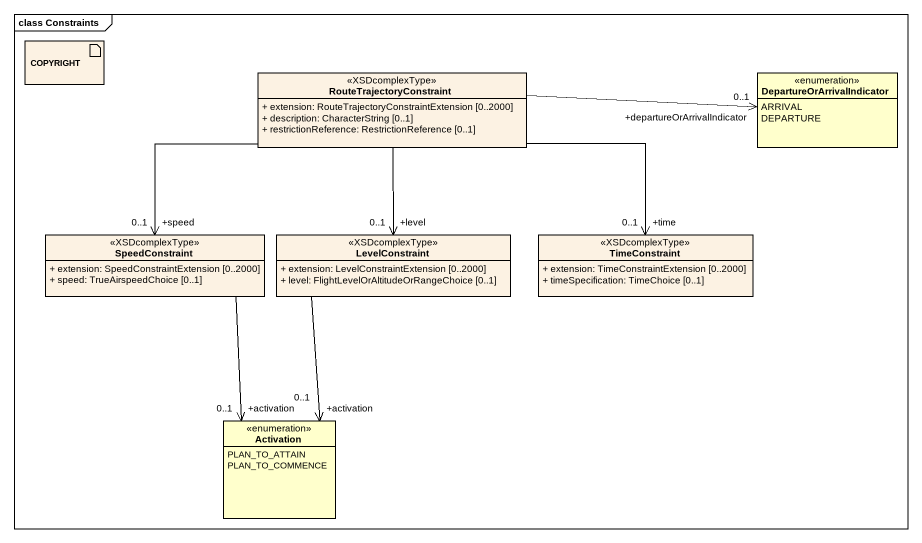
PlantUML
@startuml
mainframe class Constraints
allowmixing
hide circle
hide empty members
skinparam classAttributeIconSize 0
artifact COPYRIGHT #FCF2E3
class RouteTrajectoryConstraint <<XSDcomplexType>> #FCF2E3 {
  + extension: RouteTrajectoryConstraintExtension [0..2000]
  + description: CharacterString [0..1]
  + restrictionReference: RestrictionReference [0..1]
}
enum DepartureOrArrivalIndicator {
  ARRIVAL
  DEPARTURE
}
class SpeedConstraint <<XSDcomplexType>> #FCF2E3 {
  + extension: SpeedConstraintExtension [0..2000]
  + speed: TrueAirspeedChoice [0..1]
}
class LevelConstraint <<XSDcomplexType>> #FCF2E3 {
  + extension: LevelConstraintExtension [0..2000]
  + level: FlightLevelOrAltitudeOrRangeChoice [0..1]
}
class TimeConstraint <<XSDcomplexType>> #FCF2E3 {
  + extension: TimeConstraintExtension [0..2000]
  + timeSpecification: TimeChoice [0..1]
}
enum Activation {
  PLAN_TO_ATTAIN
  PLAN_TO_COMMENCE
}
RouteTrajectoryConstraint -right-> "+departureOrArrivalIndicator\n0..1" DepartureOrArrivalIndicator
RouteTrajectoryConstraint --> "+speed\n0..1" SpeedConstraint
RouteTrajectoryConstraint --> "+level\n0..1" LevelConstraint
RouteTrajectoryConstraint --> "+time\n0..1" TimeConstraint
SpeedConstraint --> "+activation\n0..1" Activation
LevelConstraint --> "+activation\n0..1" Activation
@enduml
